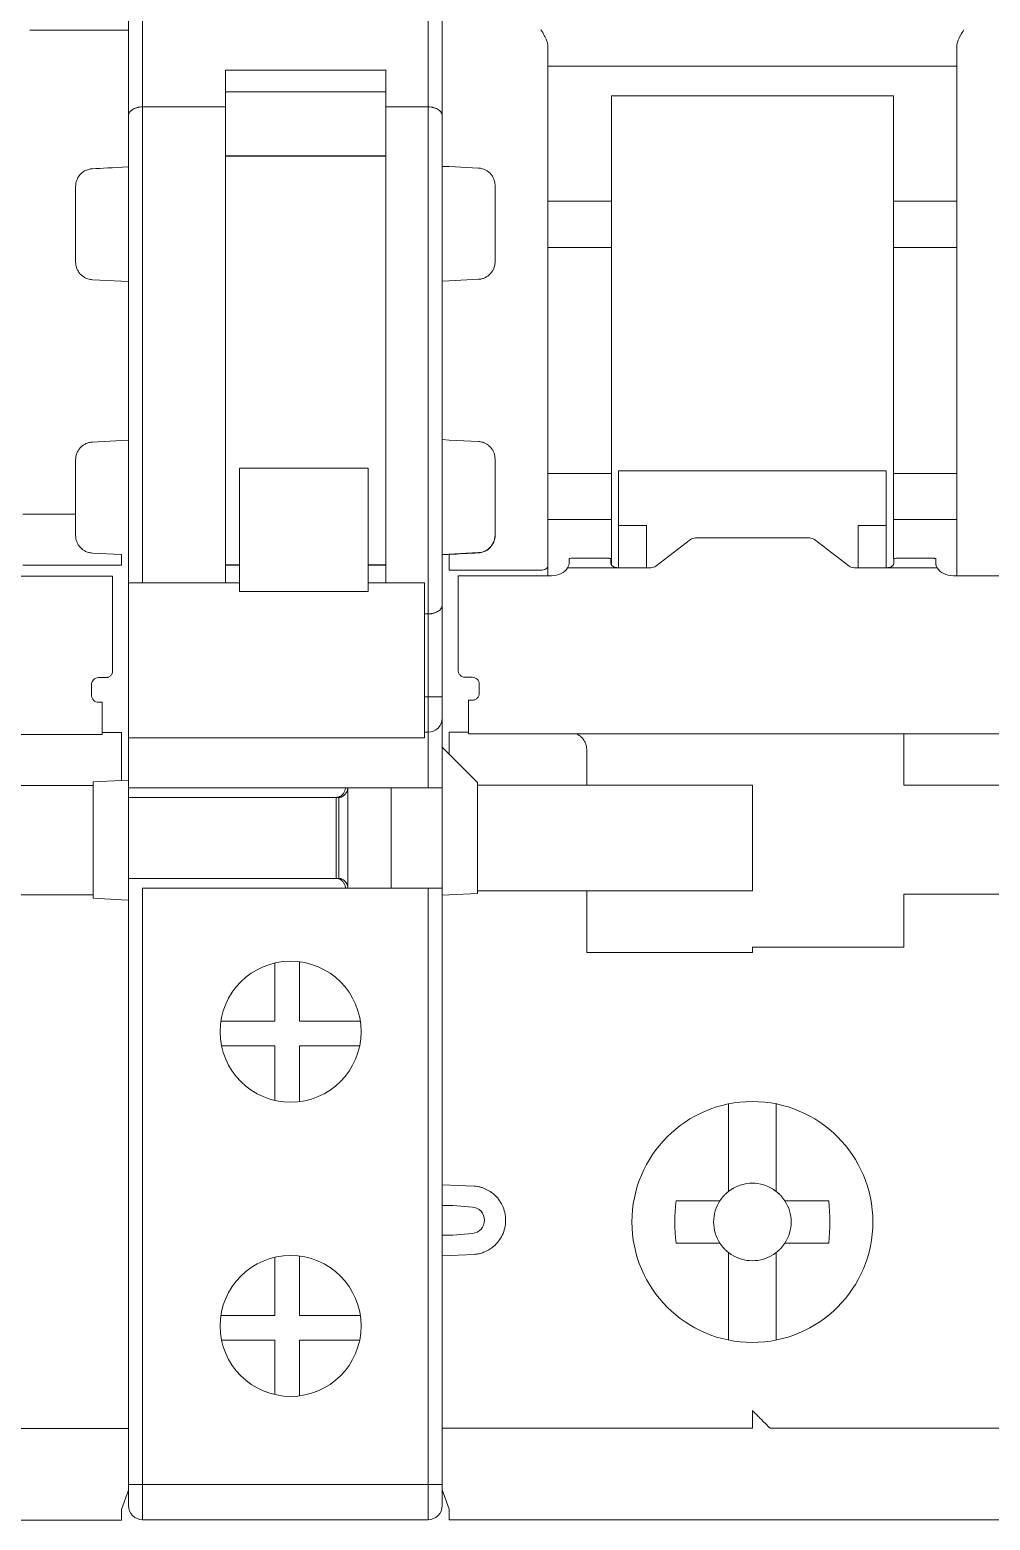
# Model space of a CAD drawing. Header units: millimetres. Extents: x 1359 to 3577, y 1336 to 3557.
# Drawn here: x 2959.39 to 2986.64, y 2687.53 to 2729.83 of the extents above; entities that cross this region are included whole.
import ezdxf

# ---------------------------------------------------------------- set-up
doc = ezdxf.new("R2010")
doc.units = ezdxf.units.MM
doc.layers.add('000-PI-Oprema', color=30, linetype='Continuous', lineweight=5)

msp = doc.modelspace()

# ---------------------------------------------------------------- linework, layer by layer
at = {"layer": '000-PI-Oprema', "color": 0, "linetype": 'ByBlock', "lineweight": 0}
for p, q in [((2962.191, 2727.383), (2962.191, 2753.994)), ((2962.591, 2727.638), (2962.591, 2753.994)), ((2970.691, 2727.638), (2970.691, 2753.994)), ((2971.091, 2753.994), (2971.091, 2727.383)), ((2971.091, 2753.994), (2971.091, 2727.383)), ((2964.941, 2727.638), (2964.941, 2728.679)), ((2969.491, 2728.679), (2964.941, 2728.679)), ((2969.491, 2728.679), (2969.491, 2727.638)), ((2969.491, 2728.063), (2964.941, 2728.063)), ((2962.191, 2714.134), (2962.191, 2727.383)), ((2964.941, 2727.638), (2962.591, 2727.638)), ((2962.591, 2727.638), (2962.591, 2714.134)), ((2964.941, 2727.638), (2964.941, 2714.134)), ((2970.691, 2727.638), (2969.491, 2727.638)), ((2969.491, 2714.134), (2969.491, 2727.638)), ((2970.691, 2713.25), (2970.691, 2727.638)), ((2971.091, 2727.383), (2971.091, 2713.505)), ((2969.491, 2726.25), (2964.941, 2726.25)), ((2969.491, 2726.244), (2964.941, 2726.244)), ((2967.591, 2726.25), (2967.591, 2726.244)), ((2965.341, 2717.385), (2965.341, 2713.887)), ((2968.991, 2717.385), (2965.341, 2717.385)), ((2968.991, 2717.385), (2968.991, 2713.887)), ((2964.941, 2714.644), (2965.341, 2714.644)), ((2965.341, 2714.638), (2964.941, 2714.638)), ((2968.991, 2714.644), (2969.491, 2714.644)), ((2969.491, 2714.638), (2968.991, 2714.638)), ((2962.191, 2688.544), (2962.191, 2714.133)), ((2965.341, 2714.133), (2962.191, 2714.133)), ((2970.591, 2714.133), (2968.991, 2714.133)), ((2970.591, 2714.133), (2970.591, 2709.733)), ((2968.991, 2713.887), (2965.341, 2713.887)), ((2971.091, 2713.505), (2971.091, 2710.894)), ((2970.691, 2713.25), (2970.591, 2713.25)), ((2970.691, 2710.894), (2970.691, 2713.25)), ((2970.591, 2710.894), (2970.691, 2710.894)), ((2971.091, 2710.894), (2970.691, 2710.894)), ((2970.691, 2709.894), (2970.691, 2710.894)), ((2971.091, 2710.894), (2971.091, 2710.294)), ((2970.591, 2709.894), (2970.691, 2709.894)), ((2970.691, 2708.319), (2970.691, 2709.894)), ((2971.091, 2710.294), (2971.091, 2708.319)), ((2962.191, 2709.733), (2970.591, 2709.733)), ((2962.191, 2708.319), (2970.691, 2708.319)), ((2968.418, 2708.319), (2968.418, 2705.469)), ((2969.639, 2708.319), (2969.639, 2705.469)), ((2969.641, 2708.319), (2969.641, 2705.469)), ((2971.091, 2708.319), (2970.691, 2708.319)), ((2971.091, 2708.319), (2971.091, 2705.469)), ((2962.191, 2708.044), (2968.084, 2708.044)), ((2968.084, 2708.044), (2968.156, 2708.044)), ((2968.084, 2708.044), (2968.084, 2705.744)), ((2968.156, 2708.044), (2968.156, 2705.744)), ((2968.17, 2708.044), (2968.156, 2708.044)), ((2968.084, 2705.744), (2962.191, 2705.744)), ((2968.156, 2705.744), (2968.084, 2705.744)), ((2968.17, 2705.744), (2968.156, 2705.744)), ((2962.591, 2705.469), (2970.691, 2705.469)), ((2962.591, 2688.544), (2962.591, 2705.469)), ((2970.691, 2705.469), (2971.091, 2705.469)), ((2970.691, 2688.544), (2970.691, 2705.469)), ((2971.091, 2705.469), (2971.091, 2688.544)), ((2966.34, 2703.342), (2966.34, 2701.694)), ((2967.04, 2703.378), (2967.04, 2701.694)), ((2964.814, 2701.694), (2966.34, 2701.694)), ((2967.04, 2701.694), (2968.769, 2701.694)), ((2966.34, 2700.994), (2964.832, 2700.994)), ((2966.34, 2700.994), (2966.34, 2699.445)), ((2967.04, 2699.41), (2967.04, 2700.994)), ((2968.751, 2700.994), (2967.04, 2700.994)), ((2966.34, 2694.992), (2966.34, 2693.344)), ((2967.04, 2695.028), (2967.04, 2693.344)), ((2964.814, 2693.344), (2966.34, 2693.344)), ((2967.04, 2693.344), (2968.769, 2693.344)), ((2964.832, 2692.644), (2966.34, 2692.644)), ((2966.34, 2692.644), (2966.34, 2691.095)), ((2967.04, 2691.06), (2967.04, 2692.644)), ((2968.751, 2692.644), (2967.04, 2692.644)), ((2962.191, 2687.944), (2962.191, 2688.544)), ((2962.591, 2688.544), (2962.191, 2688.544)), ((2962.591, 2688.544), (2970.691, 2688.544)), ((2962.591, 2687.544), (2962.591, 2688.544)), ((2971.091, 2688.544), (2970.691, 2688.544)), ((2970.691, 2687.544), (2970.691, 2688.544)), ((2971.091, 2688.544), (2971.091, 2687.944)), ((2962.591, 2687.544), (2970.691, 2687.544))]:
    msp.add_line(p, q, dxfattribs=at)
at = {"layer": '000-PI-Oprema', "color": 0, "lineweight": 0}
for p, q in [((2959.391, 2729.814), (2961.991, 2729.814)), ((2961.991, 2729.814), (2962.191, 2729.814)), ((2974.091, 2728.796), (2985.691, 2728.796)), ((2975.891, 2727.95), (2983.891, 2727.95)), ((2962.191, 2725.555), (2962.191, 2722.681)), ((2971.091, 2722.692), (2971.091, 2725.569)), ((2971.137, 2725.951), (2971.109, 2725.952)), ((2971.291, 2725.946), (2971.137, 2725.951)), ((2972.117, 2725.905), (2971.291, 2725.948)), ((2971.291, 2725.946), (2971.291, 2725.948)), ((2972.117, 2725.899), (2972.117, 2725.905)), ((2974.091, 2724.961), (2975.891, 2724.961)), ((2985.691, 2724.961), (2983.891, 2724.961)), ((2974.091, 2723.65), (2975.891, 2723.65)), ((2983.891, 2723.65), (2985.691, 2723.65)), ((2961.165, 2722.735), (2961.991, 2722.692)), ((2961.991, 2722.692), (2962.191, 2722.681)), ((2971.091, 2722.692), (2971.291, 2722.703)), ((2971.291, 2722.703), (2972.117, 2722.746)), ((2961.991, 2718.171), (2961.165, 2718.128)), ((2962.191, 2718.181), (2961.991, 2718.171)), ((2962.191, 2718.181), (2962.191, 2717.008)), ((2971.291, 2718.185), (2971.091, 2718.196)), ((2971.091, 2717.144), (2971.091, 2718.196)), ((2972.117, 2718.142), (2971.291, 2718.185)), ((2974.091, 2717.238), (2975.891, 2717.238)), ((2976.091, 2717.315), (2976.091, 2715.764)), ((2983.691, 2717.315), (2976.091, 2717.315)), ((2983.691, 2715.764), (2983.691, 2717.315)), ((2985.691, 2717.238), (2983.891, 2717.238)), ((2960.691, 2716.081), (2959.191, 2716.081)), ((2975.891, 2715.927), (2974.091, 2715.927)), ((2975.891, 2714.644), (2975.891, 2715.927)), ((2983.891, 2714.837), (2983.891, 2715.927)), ((2983.891, 2715.927), (2985.691, 2715.927)), ((2976.891, 2715.764), (2976.091, 2715.764)), ((2976.091, 2714.562), (2976.091, 2715.764)), ((2976.891, 2714.562), (2976.891, 2715.764)), ((2978.274, 2715.405), (2981.508, 2715.405)), ((2983.691, 2715.764), (2982.891, 2715.764)), ((2982.891, 2714.562), (2982.891, 2715.764)), ((2983.691, 2715.764), (2983.691, 2714.562)), ((2961.165, 2714.978), (2961.991, 2714.935)), ((2971.109, 2714.936), (2972.117, 2714.989)), ((2972.117, 2714.983), (2972.117, 2714.989)), ((2977.15, 2714.607), (2978.133, 2715.36)), ((2981.65, 2715.36), (2982.633, 2714.607)), ((2961.991, 2714.635), (2959.191, 2714.635)), ((2971.291, 2714.94), (2971.291, 2714.942)), ((2974.091, 2714.615), (2974.091, 2714.332)), ((2976.074, 2714.562), (2974.649, 2714.562)), ((2974.691, 2714.739), (2974.691, 2714.817)), ((2975.674, 2714.835), (2974.891, 2714.835)), ((2975.874, 2714.817), (2975.874, 2714.739)), ((2976.074, 2714.562), (2977.008, 2714.562)), ((2982.774, 2714.562), (2983.708, 2714.562)), ((2985.133, 2714.562), (2983.708, 2714.562)), ((2983.908, 2714.817), (2983.908, 2714.739)), ((2984.892, 2714.835), (2984.108, 2714.835)), ((2985.092, 2714.817), (2985.092, 2714.739)), ((2985.691, 2714.344), (2985.691, 2714.767)), ((2959.092, 2714.32), (2961.741, 2714.32)), ((2961.741, 2714.32), (2961.741, 2713.707)), ((2973.891, 2714.492), (2971.291, 2714.492)), ((2971.541, 2713.719), (2971.541, 2714.332)), ((2971.541, 2714.332), (2974.191, 2714.332)), ((2985.592, 2714.332), (2991.791, 2714.332)), ((2961.741, 2711.641), (2961.741, 2713.05)), ((2971.541, 2713.062), (2971.541, 2711.654)), ((2961.141, 2711.242), (2961.141, 2710.944)), ((2961.541, 2711.442), (2961.341, 2711.442)), ((2971.941, 2711.454), (2971.741, 2711.454)), ((2972.141, 2711.005), (2972.141, 2711.255)), ((2961.341, 2710.744), (2961.441, 2710.744)), ((2961.441, 2710.655), (2961.441, 2710.744)), ((2962.191, 2711.048), (2962.191, 2710.881)), ((2962.191, 2710.731), (2962.191, 2708.534)), ((2971.091, 2710.744), (2971.091, 2711.061)), ((2971.091, 2709.47), (2971.091, 2710.744)), ((2971.841, 2710.801), (2971.941, 2710.801)), ((2971.841, 2710.757), (2971.841, 2710.801)), ((2971.841, 2710.757), (2971.841, 2710.667)), ((2971.841, 2709.894), (2971.291, 2709.894)), ((2957.341, 2709.833), (2961.442, 2709.833)), ((2961.991, 2709.881), (2961.441, 2709.881)), ((2961.991, 2709.881), (2961.991, 2708.523)), ((2971.091, 2705.294), (2971.091, 2709.47)), ((2971.091, 2709.47), (2971.291, 2709.27)), ((2971.841, 2709.846), (2975.941, 2709.846)), ((2975.941, 2709.846), (3001.441, 2709.846)), ((2984.191, 2708.394), (2984.191, 2709.846)), ((2971.291, 2709.27), (2971.291, 2709.394)), ((2971.291, 2709.27), (2972.091, 2708.47)), ((2975.191, 2708.394), (2975.191, 2709.394)), ((2958.091, 2708.381), (2961.191, 2708.381)), ((2961.191, 2708.481), (2961.991, 2708.523)), ((2961.191, 2708.381), (2961.191, 2708.481)), ((2961.191, 2705.281), (2961.191, 2708.381)), ((2962.191, 2708.534), (2961.991, 2708.523)), ((2962.191, 2708.534), (2962.191, 2705.129)), ((2972.091, 2708.47), (2972.091, 2708.394)), ((2975.191, 2708.394), (2972.091, 2708.394)), ((2972.091, 2708.394), (2972.091, 2705.394)), ((2975.191, 2708.394), (2975.591, 2708.394)), ((2975.591, 2708.394), (2979.891, 2708.394)), ((2979.891, 2708.394), (2979.891, 2705.394)), ((2984.591, 2708.394), (2984.191, 2708.394)), ((2984.591, 2708.394), (2987.691, 2708.394)), ((2962.196, 2706.081), (2962.191, 2706.081)), ((2971.091, 2706.294), (2971.086, 2706.299)), ((2958.091, 2705.281), (2961.191, 2705.281)), ((2961.191, 2705.181), (2961.191, 2705.281)), ((2971.091, 2705.265), (2971.291, 2705.276)), ((2971.091, 2705.265), (2971.091, 2697.371)), ((2972.091, 2705.318), (2971.291, 2705.276)), ((2972.091, 2705.394), (2972.091, 2705.318)), ((2975.191, 2705.394), (2972.091, 2705.394)), ((2975.191, 2703.644), (2975.191, 2705.394)), ((2975.191, 2705.394), (2975.591, 2705.394)), ((2979.891, 2705.394), (2975.591, 2705.394)), ((2984.591, 2705.294), (2984.191, 2705.294)), ((2984.191, 2705.294), (2984.191, 2703.794)), ((2987.691, 2705.294), (2984.591, 2705.294)), ((2961.991, 2705.139), (2961.191, 2705.181)), ((2962.191, 2705.129), (2961.991, 2705.139)), ((2962.191, 2705.129), (2962.191, 2690.981)), ((2979.891, 2703.644), (2975.191, 2703.644)), ((2979.891, 2703.794), (2979.891, 2703.644)), ((2984.191, 2703.794), (2979.891, 2703.794)), ((2962.191, 2701.481), (2962.196, 2701.481)), ((2971.086, 2701.289), (2971.091, 2701.294)), ((2979.216, 2699.333), (2979.216, 2699.27)), ((2980.566, 2699.27), (2980.566, 2699.333)), ((2979.216, 2699.27), (2979.216, 2697.15)), ((2980.566, 2697.15), (2980.566, 2699.27)), ((2971.091, 2697.196), (2971.091, 2697.37)), ((2972.001, 2697.015), (2971.091, 2697.053)), ((2979.216, 2697.15), (2979.216, 2696.863)), ((2980.566, 2697.15), (2980.566, 2696.863)), ((2971.091, 2695.622), (2971.091, 2696.466)), ((2971.391, 2696.466), (2971.949, 2696.418)), ((2977.727, 2696.594), (2978.585, 2696.594)), ((2982.055, 2696.594), (2981.197, 2696.594)), ((2971.949, 2695.67), (2971.391, 2695.622)), ((2978.585, 2695.394), (2977.727, 2695.394)), ((2979.216, 2695.125), (2979.216, 2694.838)), ((2980.566, 2695.125), (2980.566, 2694.838)), ((2982.055, 2695.394), (2981.197, 2695.394)), ((2971.091, 2695.035), (2972.001, 2695.073)), ((2971.091, 2694.718), (2971.091, 2694.771)), ((2971.091, 2694.717), (2971.091, 2690.994)), ((2979.216, 2694.838), (2979.216, 2692.718)), ((2980.566, 2692.718), (2980.566, 2694.838)), ((2979.216, 2692.718), (2979.216, 2692.643)), ((2980.566, 2692.643), (2980.566, 2692.718)), ((2962.191, 2690.981), (2962.191, 2688.381)), ((2971.091, 2690.994), (2971.091, 2688.394)), ((2962.191, 2690.131), (2953.891, 2690.131)), ((2971.091, 2690.144), (2979.891, 2690.144)), ((2988.691, 2690.144), (2980.391, 2690.144)), ((2962.191, 2688.381), (2961.991, 2687.831)), ((2971.091, 2688.394), (2971.291, 2687.844)), ((2961.991, 2687.531), (2957.211, 2687.531)), ((2976.091, 2687.544), (2971.291, 2687.544)), ((2983.711, 2687.544), (2976.091, 2687.544)), ((2988.491, 2687.544), (2983.711, 2687.544))]:
    msp.add_line(p, q, dxfattribs=at)
at = {"layer": '000-PI-Oprema', "color": 0, "lineweight": 0, "flags": 128}
msp.add_lwpolyline([(2974.091, 2714.615), (2974.087, 2714.591), (2974.076, 2714.568), (2974.058, 2714.547), (2974.033, 2714.528), (2974.002, 2714.513), (2973.968, 2714.502), (2973.93, 2714.495), (2973.891, 2714.492)], dxfattribs=at)
at = {"layer": '000-PI-Oprema', "color": 0, "linetype": 'ByBlock', "lineweight": 0}
for centre in [(2966.791, 2701.394), (2966.791, 2693.044)]:
    msp.add_circle(centre, 2, dxfattribs=at)
at = {"layer": '000-PI-Oprema', "color": 0, "lineweight": 0}
msp.add_circle((2979.891, 2695.994), 3.418, dxfattribs=at)
at = {"layer": '000-PI-Oprema', "color": 0, "linetype": 'ByBlock', "lineweight": 0}
for centre, start, end in [((2970.691, 2710.294), 270, 0), ((2962.591, 2687.944), 180, 270), ((2970.691, 2687.944), 270, 0)]:
    msp.add_arc(centre, 0.4, start, end, dxfattribs=at)
at = {"layer": '000-PI-Oprema', "color": 0, "lineweight": 0}
for start, end in [(135, 136.9319), (133.0681, 135), (123.0557, 133.0681), (46.9319, 56.9443), (136.9319, 146.9443), (33.0557, 43.0681), (213.0557, 223.0681), (223.0681, 225), (225, 226.9319), (226.9319, 236.9443), (303.0557, 313.0681), (315, 316.9319), (316.9319, 326.9443)]:
    msp.add_arc((2979.891, 2695.994), 1.1, start, end, dxfattribs=at)
for points, knots in [([(2962.191, 2729.814), (2962.191, 2729.782), (2962.191, 2729.718), (2962.191, 2729.622), (2962.191, 2729.527), (2962.191, 2729.4), (2962.191, 2729.244), (2962.191, 2729.067), (2962.191, 2728.907), (2962.191, 2728.77), (2962.191, 2728.655), (2962.191, 2728.6), (2962.191, 2728.572)], [0, 0, 0, 0, 0.061391, 0.122427, 0.18342, 0.24468, 0.372209, 0.500076, 0.627605, 0.755472, 0.877481, 1, 1, 1, 1]), ([(2971.091, 2728.585), (2971.091, 2728.598), (2971.091, 2728.625), (2971.091, 2728.672), (2971.091, 2728.725), (2971.091, 2728.805), (2971.091, 2728.92), (2971.091, 2729.08), (2971.091, 2729.256), (2971.091, 2729.442), (2971.091, 2729.634), (2971.091, 2729.763), (2971.091, 2729.827)], [0, 0, 0, 0, 0.061391, 0.122427, 0.18342, 0.24468, 0.372209, 0.500076, 0.627605, 0.755472, 0.877481, 1, 1, 1, 1]), ([(2973.891, 2729.827), (2973.925, 2729.774), (2973.972, 2729.7), (2974.023, 2729.6), (2974.057, 2729.523), (2974.084, 2729.436), (2974.089, 2729.369), (2974.091, 2729.337)], [0, 0, 0, 0, 0.350015, 0.493309, 0.624855, 0.821183, 1, 1, 1, 1]), ([(2985.691, 2729.337), (2985.692, 2729.358), (2985.694, 2729.401), (2985.709, 2729.468), (2985.73, 2729.534), (2985.76, 2729.601), (2985.811, 2729.7), (2985.858, 2729.774), (2985.891, 2729.827)], [0, 0, 0, 0, 0.117446, 0.242847, 0.378002, 0.506391, 0.652474, 1, 1, 1, 1]), ([(2974.091, 2729.183), (2974.091, 2729.143), (2974.091, 2729.062), (2974.091, 2728.93), (2974.091, 2728.791), (2974.091, 2728.643), (2974.091, 2728.487), (2974.091, 2728.323), (2974.091, 2728.15), (2974.091, 2727.91), (2974.091, 2727.591), (2974.091, 2727.18), (2974.091, 2726.742), (2974.091, 2726.43), (2974.091, 2726.273)], [0, 0, 0, 0, 0.062736, 0.125281, 0.187695, 0.250043, 0.312387, 0.374792, 0.437318, 0.500031, 0.625212, 0.749931, 0.874692, 1, 1, 1, 1]), ([(2985.691, 2729.183), (2985.691, 2729.193), (2985.691, 2729.212), (2985.691, 2729.248), (2985.691, 2729.289), (2985.691, 2729.321), (2985.691, 2729.337)], [0, 0, 0, 0, 0.251193, 0.5, 0.748807, 1, 1, 1, 1]), ([(2985.691, 2726.121), (2985.691, 2726.204), (2985.691, 2726.371), (2985.691, 2726.613), (2985.691, 2726.847), (2985.691, 2727.075), (2985.691, 2727.295), (2985.691, 2727.508), (2985.691, 2727.713), (2985.691, 2727.977), (2985.691, 2728.287), (2985.691, 2728.623), (2985.691, 2728.926), (2985.691, 2729.097), (2985.691, 2729.183)], [0, 0, 0, 0, 0.062754, 0.125301, 0.187708, 0.250043, 0.312375, 0.374772, 0.437302, 0.500033, 0.625237, 0.749935, 0.874674, 1, 1, 1, 1]), ([(2962.191, 2728.572), (2962.191, 2728.536), (2962.191, 2728.462), (2962.191, 2728.342), (2962.191, 2728.216), (2962.191, 2728.082), (2962.191, 2727.94), (2962.191, 2727.791), (2962.191, 2727.635), (2962.191, 2727.417), (2962.191, 2727.129), (2962.191, 2726.756), (2962.191, 2726.361), (2962.191, 2726.079), (2962.191, 2725.937)], [0, 0, 0, 0, 0.062728, 0.125272, 0.18769, 0.250045, 0.312396, 0.374803, 0.437328, 0.500029, 0.625194, 0.749922, 0.874696, 1, 1, 1, 1]), ([(2971.091, 2725.951), (2971.091, 2726.023), (2971.091, 2726.165), (2971.091, 2726.372), (2971.091, 2726.573), (2971.091, 2726.767), (2971.091, 2726.956), (2971.091, 2727.138), (2971.091, 2727.315), (2971.091, 2727.541), (2971.091, 2727.808), (2971.091, 2728.098), (2971.091, 2728.361), (2971.091, 2728.51), (2971.091, 2728.585)], [0, 0, 0, 0, 0.062728, 0.125271, 0.18769, 0.250045, 0.312396, 0.374804, 0.437328, 0.500029, 0.625194, 0.749922, 0.874696, 1, 1, 1, 1]), ([(2975.891, 2727.95), (2975.891, 2727.909), (2975.891, 2727.826), (2975.891, 2727.708), (2975.891, 2727.595), (2975.891, 2727.452), (2975.891, 2727.286), (2975.891, 2727.179), (2975.891, 2727.125)], [0, 0, 0, 0, 0.125424, 0.250193, 0.374902, 0.500146, 0.749703, 1, 1, 1, 1]), ([(2983.891, 2727.125), (2983.891, 2727.151), (2983.891, 2727.204), (2983.891, 2727.291), (2983.891, 2727.386), (2983.891, 2727.521), (2983.891, 2727.704), (2983.891, 2727.868), (2983.891, 2727.95)], [0, 0, 0, 0, 0.125424, 0.250193, 0.374902, 0.500146, 0.749703, 1, 1, 1, 1]), ([(2983.891, 2724.961), (2983.891, 2725.032), (2983.891, 2725.173), (2983.891, 2725.38), (2983.891, 2725.581), (2983.891, 2725.776), (2983.891, 2725.967), (2983.891, 2726.213), (2983.891, 2726.505), (2983.891, 2726.832), (2983.891, 2727.027), (2983.891, 2727.125)], [0, 0, 0, 0, 0.083508, 0.166833, 0.25006, 0.333277, 0.416572, 0.500032, 0.666688, 0.83311, 1, 1, 1, 1]), ([(2974.091, 2726.273), (2974.091, 2726.209), (2974.091, 2726.081), (2974.091, 2725.883), (2974.091, 2725.68), (2974.091, 2725.473), (2974.091, 2725.26), (2974.091, 2725.043), (2974.091, 2724.822), (2974.091, 2724.671), (2974.091, 2724.595)], [0, 0, 0, 0, 0.12575, 0.250858, 0.375537, 0.5, 0.624463, 0.749142, 0.87425, 1, 1, 1, 1]), ([(2985.691, 2724.727), (2985.691, 2724.799), (2985.691, 2724.941), (2985.691, 2725.149), (2985.691, 2725.353), (2985.691, 2725.552), (2985.691, 2725.747), (2985.691, 2725.937), (2985.691, 2726.06), (2985.691, 2726.121)], [0, 0, 0, 0, 0.143512, 0.28637, 0.428834, 0.571166, 0.71363, 0.856488, 1, 1, 1, 1]), ([(2961.165, 2725.885), (2961.147, 2725.883), (2961.109, 2725.88), (2961.053, 2725.867), (2960.998, 2725.848), (2960.943, 2725.821), (2960.891, 2725.787), (2960.836, 2725.74), (2960.778, 2725.673), (2960.73, 2725.586), (2960.697, 2725.487), (2960.693, 2725.419), (2960.691, 2725.385)], [0, 0, 0, 0, 0.067869, 0.138425, 0.211987, 0.288836, 0.369219, 0.453352, 0.573685, 0.721104, 0.860335, 1, 1, 1, 1]), ([(2972.117, 2725.905), (2972.137, 2725.903), (2972.176, 2725.9), (2972.232, 2725.886), (2972.298, 2725.863), (2972.37, 2725.824), (2972.444, 2725.765), (2972.507, 2725.691), (2972.554, 2725.604), (2972.585, 2725.508), (2972.589, 2725.441), (2972.591, 2725.407)], [0, 0, 0, 0, 0.071618, 0.143308, 0.216363, 0.334035, 0.455285, 0.587191, 0.721903, 0.860899, 1, 1, 1, 1]), ([(2960.691, 2725.385), (2960.691, 2725.32), (2960.691, 2725.188), (2960.691, 2724.987), (2960.691, 2724.85), (2960.691, 2724.782)], [0, 0, 0, 0, 0.333419, 0.666581, 1, 1, 1, 1]), ([(2960.691, 2724.782), (2960.691, 2724.68), (2960.691, 2724.477), (2960.691, 2724.17), (2960.691, 2723.86), (2960.691, 2723.548), (2960.691, 2723.339), (2960.691, 2723.234)], [0, 0, 0, 0, 0.200123, 0.400061, 0.599939, 0.799877, 1, 1, 1, 1]), ([(2975.891, 2724.961), (2975.891, 2724.912), (2975.891, 2724.814), (2975.891, 2724.598), (2975.891, 2724.359), (2975.891, 2724.114), (2975.891, 2723.893), (2975.891, 2723.728), (2975.891, 2723.672), (2975.891, 2723.65)], [0, 0, 0, 0, 0.150243, 0.300485, 0.450729, 0.600973, 0.751216, 0.901461, 1, 1, 1, 1]), ([(2983.891, 2724.961), (2983.891, 2724.912), (2983.891, 2724.814), (2983.891, 2724.598), (2983.891, 2724.359), (2983.891, 2724.114), (2983.891, 2723.893), (2983.891, 2723.728), (2983.891, 2723.672), (2983.891, 2723.65)], [0, 0, 0, 0, 0.150243, 0.300485, 0.450729, 0.600973, 0.751216, 0.901461, 1, 1, 1, 1]), ([(2985.691, 2716.16), (2985.691, 2716.274), (2985.691, 2716.502), (2985.691, 2716.848), (2985.691, 2717.196), (2985.691, 2717.546), (2985.691, 2717.899), (2985.691, 2718.496), (2985.691, 2719.344), (2985.691, 2720.444), (2985.691, 2721.544), (2985.691, 2722.511), (2985.691, 2723.342), (2985.691, 2724.042), (2985.691, 2724.499), (2985.691, 2724.727)], [0, 0, 0, 0, 0.041431, 0.082793, 0.124119, 0.165441, 0.206793, 0.248207, 0.374079, 0.500012, 0.625883, 0.751817, 0.834548, 0.917188, 1, 1, 1, 1]), ([(2972.591, 2723.245), (2972.591, 2723.365), (2972.591, 2723.604), (2972.591, 2723.959), (2972.591, 2724.311), (2972.591, 2724.544), (2972.591, 2724.66)], [0, 0, 0, 0, 0.2501, 0.5, 0.7499, 1, 1, 1, 1]), ([(2974.091, 2724.595), (2974.091, 2724.485), (2974.091, 2724.263), (2974.091, 2723.928), (2974.091, 2723.59), (2974.091, 2723.25), (2974.091, 2722.907), (2974.091, 2722.329), (2974.091, 2721.508), (2974.091, 2720.444), (2974.091, 2719.38), (2974.091, 2718.443), (2974.091, 2717.638), (2974.091, 2716.958), (2974.091, 2716.515), (2974.091, 2716.293)], [0, 0, 0, 0, 0.041447, 0.082829, 0.124176, 0.16552, 0.206891, 0.248321, 0.374134, 0.500011, 0.625824, 0.751702, 0.834467, 0.91715, 1, 1, 1, 1]), ([(2975.891, 2723.65), (2975.891, 2723.567), (2975.891, 2723.4), (2975.891, 2723.145), (2975.891, 2722.888), (2975.891, 2722.628), (2975.891, 2722.365), (2975.891, 2721.917), (2975.891, 2721.278), (2975.891, 2720.444), (2975.891, 2719.61), (2975.891, 2718.881), (2975.891, 2718.26), (2975.891, 2717.741), (2975.891, 2717.406), (2975.891, 2717.238)], [0, 0, 0, 0, 0.041319, 0.082538, 0.123706, 0.164869, 0.206076, 0.247373, 0.373654, 0.500018, 0.626299, 0.752662, 0.835118, 0.917437, 1, 1, 1, 1]), ([(2983.891, 2723.65), (2983.891, 2722.643), (2983.891, 2721.544), (2983.891, 2719.344), (2983.891, 2718.245), (2983.891, 2717.238)], [0, 0, 0, 0, 0.5, 0.5, 1, 1, 1, 1]), ([(2961.165, 2722.735), (2961.144, 2722.737), (2961.102, 2722.74), (2961.041, 2722.756), (2960.973, 2722.782), (2960.9, 2722.824), (2960.828, 2722.887), (2960.769, 2722.961), (2960.725, 2723.046), (2960.696, 2723.138), (2960.693, 2723.202), (2960.691, 2723.234)], [0, 0, 0, 0, 0.082209, 0.16366, 0.245689, 0.369303, 0.493372, 0.618767, 0.744744, 0.872104, 1, 1, 1, 1]), ([(2972.591, 2723.245), (2972.591, 2723.224), (2972.589, 2723.181), (2972.576, 2723.118), (2972.553, 2723.048), (2972.514, 2722.972), (2972.455, 2722.898), (2972.383, 2722.835), (2972.301, 2722.788), (2972.211, 2722.756), (2972.149, 2722.749), (2972.117, 2722.746)], [0, 0, 0, 0, 0.085507, 0.170147, 0.255273, 0.381189, 0.506725, 0.630753, 0.754527, 0.877113, 1, 1, 1, 1]), ([(2962.191, 2722.681), (2962.191, 2722.575), (2962.191, 2722.363), (2962.191, 2722.043), (2962.191, 2721.722), (2962.191, 2721.4), (2962.191, 2721.078), (2962.191, 2720.755), (2962.191, 2720.351), (2962.191, 2719.866), (2962.191, 2719.301), (2962.191, 2718.739), (2962.191, 2718.367), (2962.191, 2718.181)], [0, 0, 0, 0, 0.071572, 0.143012, 0.214372, 0.285701, 0.357051, 0.428472, 0.500015, 0.625079, 0.749917, 0.8748, 1, 1, 1, 1]), ([(2971.091, 2718.196), (2971.091, 2718.302), (2971.091, 2718.514), (2971.091, 2718.834), (2971.091, 2719.154), (2971.091, 2719.476), (2971.091, 2719.798), (2971.091, 2720.121), (2971.091, 2720.525), (2971.091, 2721.009), (2971.091, 2721.573), (2971.091, 2722.135), (2971.091, 2722.506), (2971.091, 2722.692)], [0, 0, 0, 0, 0.071572, 0.143012, 0.214372, 0.285701, 0.357051, 0.428472, 0.500015, 0.625079, 0.749917, 0.8748, 1, 1, 1, 1]), ([(2960.691, 2717.628), (2960.692, 2717.65), (2960.694, 2717.692), (2960.706, 2717.755), (2960.73, 2717.826), (2960.769, 2717.901), (2960.828, 2717.976), (2960.9, 2718.038), (2960.982, 2718.085), (2961.071, 2718.118), (2961.134, 2718.124), (2961.165, 2718.128)], [0, 0, 0, 0, 0.085573, 0.170275, 0.255463, 0.381339, 0.506835, 0.630803, 0.754517, 0.877108, 1, 1, 1, 1]), ([(2972.117, 2718.142), (2972.138, 2718.14), (2972.18, 2718.137), (2972.241, 2718.121), (2972.31, 2718.095), (2972.383, 2718.053), (2972.455, 2717.99), (2972.514, 2717.916), (2972.558, 2717.831), (2972.586, 2717.739), (2972.59, 2717.675), (2972.591, 2717.643)], [0, 0, 0, 0, 0.082205, 0.163652, 0.245679, 0.369354, 0.493482, 0.618917, 0.744935, 0.872201, 1, 1, 1, 1]), ([(2960.691, 2717.628), (2960.691, 2717.524), (2960.691, 2717.314), (2960.691, 2717.002), (2960.691, 2716.693), (2960.691, 2716.385), (2960.691, 2716.182), (2960.691, 2716.081)], [0, 0, 0, 0, 0.200123, 0.400061, 0.599939, 0.799877, 1, 1, 1, 1]), ([(2972.591, 2716.228), (2972.591, 2716.344), (2972.591, 2716.577), (2972.591, 2716.929), (2972.591, 2717.284), (2972.591, 2717.523), (2972.591, 2717.643)], [0, 0, 0, 0, 0.2501, 0.5, 0.7499, 1, 1, 1, 1]), ([(2971.091, 2715.319), (2971.091, 2715.319), (2971.091, 2715.646), (2971.091, 2716.028), (2971.091, 2716.518), (2971.091, 2716.872), (2971.091, 2717.101), (2971.091, 2717.13), (2971.091, 2717.144)], [0, 0, 0, 0, 0.008736, 0.206989, 0.405242, 0.603494, 0.801747, 1, 1, 1, 1]), ([(2975.891, 2717.238), (2975.891, 2717.216), (2975.891, 2717.16), (2975.891, 2716.995), (2975.891, 2716.774), (2975.891, 2716.529), (2975.891, 2716.29), (2975.891, 2716.074), (2975.891, 2715.976), (2975.891, 2715.927)], [0, 0, 0, 0, 0.098539, 0.248784, 0.399027, 0.54927, 0.699515, 0.849757, 1, 1, 1, 1]), ([(2983.891, 2717.238), (2983.891, 2717.216), (2983.891, 2717.16), (2983.891, 2716.995), (2983.891, 2716.774), (2983.891, 2716.529), (2983.891, 2716.29), (2983.891, 2716.074), (2983.891, 2715.976), (2983.891, 2715.927)], [0, 0, 0, 0, 0.098539, 0.248784, 0.399027, 0.54927, 0.699515, 0.849757, 1, 1, 1, 1]), ([(2962.191, 2717.031), (2962.191, 2717.017), (2962.191, 2716.989), (2962.191, 2716.767), (2962.191, 2716.419), (2962.191, 2715.962), (2962.191, 2715.579), (2962.191, 2715.308)], [0, 0, 0, 0, 0.201961, 0.403921, 0.605881, 0.807842, 1, 1, 1, 1]), ([(2972.591, 2715.481), (2972.591, 2715.542), (2972.591, 2715.663), (2972.591, 2715.849), (2972.591, 2716.037), (2972.591, 2716.164), (2972.591, 2716.228)], [0, 0, 0, 0, 0.25014, 0.5, 0.74986, 1, 1, 1, 1]), ([(2974.091, 2716.293), (2974.091, 2716.217), (2974.091, 2716.066), (2974.091, 2715.845), (2974.091, 2715.627), (2974.091, 2715.415), (2974.091, 2715.208), (2974.091, 2715.005), (2974.091, 2714.807), (2974.091, 2714.679), (2974.091, 2714.615)], [0, 0, 0, 0, 0.12575, 0.250858, 0.375537, 0.5, 0.624463, 0.749142, 0.87425, 1, 1, 1, 1]), ([(2960.691, 2716.081), (2960.691, 2716.012), (2960.691, 2715.876), (2960.691, 2715.674), (2960.691, 2715.543), (2960.691, 2715.477)], [0, 0, 0, 0, 0.333419, 0.666581, 1, 1, 1, 1]), ([(2985.691, 2714.767), (2985.691, 2714.828), (2985.691, 2714.951), (2985.691, 2715.141), (2985.691, 2715.336), (2985.691, 2715.535), (2985.691, 2715.739), (2985.691, 2715.947), (2985.691, 2716.089), (2985.691, 2716.16)], [0, 0, 0, 0, 0.143512, 0.28637, 0.428834, 0.571166, 0.71363, 0.856488, 1, 1, 1, 1]), ([(2961.165, 2714.978), (2961.146, 2714.98), (2961.107, 2714.983), (2961.051, 2714.996), (2960.985, 2715.02), (2960.913, 2715.058), (2960.839, 2715.118), (2960.776, 2715.192), (2960.729, 2715.279), (2960.697, 2715.376), (2960.693, 2715.443), (2960.691, 2715.477)], [0, 0, 0, 0, 0.070997, 0.142096, 0.214572, 0.332081, 0.453288, 0.585757, 0.721078, 0.860541, 1, 1, 1, 1]), ([(2972.117, 2714.989), (2972.159, 2714.991), (2972.205, 2714.999), (2972.305, 2715.033), (2972.358, 2715.06), (2972.458, 2715.142), (2972.504, 2715.197), (2972.572, 2715.33), (2972.591, 2715.409), (2972.591, 2715.488)], [0, 0, 0, 0, 0.25, 0.25, 0.5, 0.5, 0.75, 0.75, 1, 1, 1, 1]), ([(2972.117, 2714.983), (2972.136, 2714.985), (2972.174, 2714.988), (2972.23, 2715.001), (2972.286, 2715.02), (2972.34, 2715.047), (2972.393, 2715.081), (2972.45, 2715.13), (2972.513, 2715.205), (2972.56, 2715.298), (2972.587, 2715.394), (2972.59, 2715.452), (2972.591, 2715.481)], [0, 0, 0, 0, 0.068374, 0.139377, 0.213319, 0.290477, 0.371094, 0.455382, 0.587277, 0.761474, 0.880592, 1, 1, 1, 1]), ([(2962.191, 2714.926), (2962.191, 2714.854), (2962.191, 2714.712), (2962.191, 2714.505), (2962.191, 2714.304), (2962.191, 2714.109), (2962.191, 2713.92), (2962.191, 2713.738), (2962.191, 2713.561), (2962.191, 2713.335), (2962.191, 2713.068), (2962.191, 2712.778), (2962.191, 2712.515), (2962.191, 2712.365), (2962.191, 2712.29)], [0, 0, 0, 0, 0.062728, 0.125272, 0.18769, 0.250045, 0.312396, 0.374803, 0.437328, 0.500029, 0.625194, 0.749922, 0.874696, 1, 1, 1, 1]), ([(2971.091, 2712.303), (2971.091, 2712.34), (2971.091, 2712.413), (2971.091, 2712.533), (2971.091, 2712.659), (2971.091, 2712.793), (2971.091, 2712.935), (2971.091, 2713.084), (2971.091, 2713.24), (2971.091, 2713.457), (2971.091, 2713.746), (2971.091, 2714.118), (2971.091, 2714.513), (2971.091, 2714.795), (2971.091, 2714.937)], [0, 0, 0, 0, 0.062728, 0.125271, 0.18769, 0.250045, 0.312396, 0.374804, 0.437328, 0.500029, 0.625194, 0.749922, 0.874696, 1, 1, 1, 1]), ([(2971.291, 2714.942), (2971.265, 2714.941), (2971.212, 2714.939), (2971.162, 2714.938), (2971.137, 2714.937)], [0, 0, 0, 0, 0.508632, 1, 1, 1, 1]), ([(2974.191, 2714.332), (2974.288, 2714.332), (2974.384, 2714.354), (2974.546, 2714.435), (2974.611, 2714.494), (2974.649, 2714.562)], [0, 0, 0, 0, 0.5, 0.5, 1, 1, 1, 1]), ([(2974.691, 2714.688), (2974.691, 2714.68), (2974.69, 2714.663), (2974.681, 2714.632), (2974.669, 2714.598), (2974.656, 2714.574), (2974.649, 2714.562)], [0, 0, 0, 0, 0.256458, 0.506841, 0.753776, 1, 1, 1, 1]), ([(2974.691, 2714.817), (2974.691, 2714.822), (2974.713, 2714.826), (2974.787, 2714.833), (2974.839, 2714.835), (2974.891, 2714.835)], [0, 0, 0, 0, 0.5, 0.5, 1, 1, 1, 1]), ([(2974.691, 2714.688), (2974.691, 2714.697), (2974.691, 2714.714), (2974.691, 2714.731), (2974.691, 2714.736), (2974.691, 2714.739)], [0, 0, 0, 0, 0.334189, 0.665811, 1, 1, 1, 1]), ([(2975.874, 2714.817), (2975.874, 2714.818), (2975.872, 2714.821), (2975.86, 2714.824), (2975.842, 2714.827), (2975.809, 2714.83), (2975.753, 2714.834), (2975.701, 2714.834), (2975.674, 2714.835)], [0, 0, 0, 0, 0.128148, 0.251094, 0.373747, 0.501054, 0.748354, 1, 1, 1, 1]), ([(2975.874, 2714.688), (2975.875, 2714.682), (2975.876, 2714.67), (2975.887, 2714.649), (2975.904, 2714.627), (2975.934, 2714.602), (2975.988, 2714.571), (2976.041, 2714.566), (2976.074, 2714.562)], [0, 0, 0, 0, 0.121269, 0.244591, 0.370821, 0.500756, 0.692101, 1, 1, 1, 1]), ([(2983.708, 2714.562), (2983.723, 2714.563), (2983.75, 2714.564), (2983.787, 2714.573), (2983.815, 2714.584), (2983.836, 2714.595), (2983.867, 2714.616), (2983.901, 2714.649), (2983.906, 2714.676), (2983.908, 2714.688)], [0, 0, 0, 0, 0.138294, 0.257669, 0.358107, 0.439606, 0.502183, 0.756685, 1, 1, 1, 1]), ([(2984.108, 2714.835), (2984.095, 2714.835), (2984.069, 2714.834), (2984.031, 2714.833), (2983.996, 2714.832), (2983.957, 2714.829), (2983.916, 2714.824), (2983.911, 2714.819), (2983.908, 2714.817)], [0, 0, 0, 0, 0.128148, 0.251094, 0.373747, 0.501054, 0.748354, 1, 1, 1, 1]), ([(2985.092, 2714.817), (2985.091, 2714.818), (2985.089, 2714.821), (2985.078, 2714.824), (2985.059, 2714.827), (2985.026, 2714.83), (2984.971, 2714.834), (2984.918, 2714.834), (2984.892, 2714.835)], [0, 0, 0, 0, 0.128148, 0.251094, 0.373747, 0.501054, 0.748354, 1, 1, 1, 1]), ([(2985.092, 2714.739), (2985.092, 2714.736), (2985.092, 2714.731), (2985.092, 2714.714), (2985.092, 2714.697), (2985.092, 2714.688)], [0, 0, 0, 0, 0.334189, 0.665811, 1, 1, 1, 1]), ([(2985.133, 2714.562), (2985.127, 2714.574), (2985.114, 2714.598), (2985.101, 2714.632), (2985.093, 2714.663), (2985.092, 2714.68), (2985.092, 2714.688)], [0, 0, 0, 0, 0.246224, 0.493159, 0.743542, 1, 1, 1, 1]), ([(2985.133, 2714.562), (2985.172, 2714.494), (2985.237, 2714.435), (2985.399, 2714.354), (2985.495, 2714.332), (2985.592, 2714.332)], [0, 0, 0, 0, 0.5, 0.5, 1, 1, 1, 1]), ([(2962.191, 2712.29), (2962.191, 2712.277), (2962.191, 2712.25), (2962.191, 2712.203), (2962.191, 2712.15), (2962.191, 2712.07), (2962.191, 2711.955), (2962.191, 2711.795), (2962.191, 2711.619), (2962.191, 2711.433), (2962.191, 2711.241), (2962.191, 2711.113), (2962.191, 2711.048)], [0, 0, 0, 0, 0.061391, 0.122427, 0.18342, 0.24468, 0.372209, 0.500076, 0.627605, 0.755472, 0.877481, 1, 1, 1, 1]), ([(2971.091, 2711.061), (2971.091, 2711.093), (2971.091, 2711.158), (2971.091, 2711.253), (2971.091, 2711.348), (2971.091, 2711.475), (2971.091, 2711.632), (2971.091, 2711.808), (2971.091, 2711.968), (2971.091, 2712.105), (2971.091, 2712.22), (2971.091, 2712.275), (2971.091, 2712.303)], [0, 0, 0, 0, 0.061391, 0.122427, 0.18342, 0.24468, 0.372209, 0.500076, 0.627605, 0.755472, 0.877481, 1, 1, 1, 1]), ([(2961.541, 2711.442), (2961.555, 2711.442), (2961.581, 2711.444), (2961.619, 2711.455), (2961.653, 2711.474), (2961.693, 2711.507), (2961.733, 2711.562), (2961.739, 2711.614), (2961.741, 2711.641)], [0, 0, 0, 0, 0.128148, 0.251094, 0.373747, 0.501054, 0.748354, 1, 1, 1, 1]), ([(2971.541, 2711.654), (2971.542, 2711.64), (2971.544, 2711.614), (2971.555, 2711.577), (2971.574, 2711.542), (2971.607, 2711.502), (2971.662, 2711.463), (2971.715, 2711.457), (2971.741, 2711.454)], [0, 0, 0, 0, 0.128148, 0.251094, 0.373747, 0.501054, 0.748354, 1, 1, 1, 1]), ([(2961.341, 2711.442), (2961.289, 2711.442), (2961.237, 2711.42), (2961.163, 2711.346), (2961.141, 2711.295), (2961.141, 2711.242)], [0, 0, 0, 0, 0.5, 0.5, 1, 1, 1, 1]), ([(2972.141, 2711.255), (2972.141, 2711.307), (2972.12, 2711.359), (2972.046, 2711.433), (2971.994, 2711.454), (2971.941, 2711.454)], [0, 0, 0, 0, 0.5, 0.5, 1, 1, 1, 1]), ([(2961.141, 2710.944), (2961.141, 2710.891), (2961.163, 2710.84), (2961.237, 2710.766), (2961.289, 2710.744), (2961.341, 2710.744)], [0, 0, 0, 0, 0.5, 0.5, 1, 1, 1, 1]), ([(2962.191, 2710.881), (2962.191, 2710.868), (2962.191, 2710.842), (2962.191, 2710.805), (2962.191, 2710.769), (2962.191, 2710.737), (2962.191, 2710.733), (2962.191, 2710.731)], [0, 0, 0, 0, 0.169382, 0.332374, 0.500748, 0.7482, 1, 1, 1, 1]), ([(2971.941, 2710.801), (2971.955, 2710.801), (2971.981, 2710.803), (2972.019, 2710.814), (2972.053, 2710.833), (2972.093, 2710.866), (2972.133, 2710.921), (2972.139, 2710.973), (2972.141, 2711.005)], [0, 0, 0, 0, 0.128148, 0.251094, 0.373747, 0.501054, 0.748354, 1, 1, 1, 1]), ([(2961.441, 2710.655), (2961.441, 2710.538), (2961.441, 2710.306), (2961.441, 2710.029), (2961.441, 2709.856), (2961.441, 2709.848), (2961.442, 2709.833)], [0, 0, 0, 0, 0.264619, 0.529237, 0.793855, 1, 1, 1, 1]), ([(2971.841, 2709.846), (2971.841, 2709.861), (2971.841, 2709.869), (2971.841, 2710.041), (2971.841, 2710.318), (2971.841, 2710.551), (2971.841, 2710.667)], [0, 0, 0, 0, 0.206145, 0.470763, 0.735381, 1, 1, 1, 1]), ([(2971.291, 2709.894), (2971.291, 2709.894), (2971.291, 2709.84), (2971.291, 2709.655), (2971.291, 2709.525), (2971.291, 2709.394)], [0, 0, 0, 0, 0.5, 0.5, 1, 1, 1, 1]), ([(2974.898, 2709.846), (2974.949, 2709.818), (2975.026, 2709.777), (2975.108, 2709.676), (2975.155, 2709.59), (2975.186, 2709.494), (2975.189, 2709.427), (2975.191, 2709.394)], [0, 0, 0, 0, 0.351287, 0.528122, 0.693874, 0.849103, 1, 1, 1, 1]), ([(2971.091, 2696.466), (2971.091, 2696.584), (2971.091, 2696.818), (2971.091, 2697.096), (2971.091, 2697.193), (2971.091, 2697.232)], [0, 0, 0, 0, 0.378161, 0.755931, 1, 1, 1, 1]), ([(2972.001, 2697.015), (2972.031, 2697.012), (2972.092, 2697.005), (2972.18, 2696.984), (2972.291, 2696.947), (2972.419, 2696.885), (2972.564, 2696.78), (2972.695, 2696.642), (2972.803, 2696.466), (2972.875, 2696.264), (2972.899, 2696.044), (2972.875, 2695.824), (2972.804, 2695.623), (2972.695, 2695.446), (2972.565, 2695.308), (2972.419, 2695.203), (2972.277, 2695.134), (2972.137, 2695.09), (2972.046, 2695.078), (2972.001, 2695.073)], [0, 0, 0, 0, 0.031513, 0.062834, 0.094232, 0.152293, 0.210532, 0.279327, 0.348301, 0.424071, 0.50002, 0.57579, 0.651739, 0.720534, 0.789508, 0.847569, 0.905809, 0.95275, 1, 1, 1, 1]), ([(2980.491, 2696.916), (2980.402, 2696.974), (2980.304, 2697.018), (2980.101, 2697.078), (2979.998, 2697.094), (2979.785, 2697.094), (2979.681, 2697.078), (2979.529, 2697.034), (2979.479, 2697.015), (2979.407, 2696.982), (2979.383, 2696.97), (2979.348, 2696.951), (2979.336, 2696.944), (2979.319, 2696.934), (2979.311, 2696.928), (2979.302, 2696.923), (2979.297, 2696.92), (2979.293, 2696.919), (2979.291, 2696.916)], [0, 0, 0, 0, 0.25, 0.25, 0.5, 0.5, 0.75, 0.75, 0.875, 0.875, 0.9375, 0.9375, 0.96875, 0.96875, 0.984375, 0.992188, 0.992188, 1, 1, 1, 1]), ([(2971.091, 2696.466), (2971.091, 2696.466), (2971.121, 2696.466), (2971.238, 2696.466), (2971.321, 2696.466), (2971.391, 2696.466)], [0, 0, 0, 0, 0.5, 0.5, 1, 1, 1, 1]), ([(2971.949, 2696.418), (2972.041, 2696.409), (2972.13, 2696.366), (2972.255, 2696.229), (2972.291, 2696.137), (2972.291, 2695.951), (2972.255, 2695.859), (2972.13, 2695.722), (2972.041, 2695.678), (2971.949, 2695.67)], [0, 0, 0, 0, 0.25, 0.25, 0.5, 0.5, 0.75, 0.75, 1, 1, 1, 1]), ([(2978.585, 2696.594), (2978.652, 2696.594), (2978.777, 2696.594), (2978.909, 2696.594), (2978.969, 2696.594)], [0, 0, 0, 0, 0.540007, 1, 1, 1, 1]), ([(2980.813, 2695.394), (2980.929, 2695.573), (2980.991, 2695.781), (2980.991, 2696.207), (2980.929, 2696.415), (2980.813, 2696.594)], [0, 0, 0, 0, 0.5, 0.5, 1, 1, 1, 1]), ([(2971.091, 2694.771), (2971.091, 2694.776), (2971.091, 2694.799), (2971.091, 2694.973), (2971.091, 2695.265), (2971.091, 2695.503), (2971.091, 2695.622)], [0, 0, 0, 0, 0.06983, 0.379482, 0.689581, 1, 1, 1, 1]), ([(2971.091, 2695.622), (2971.091, 2695.622), (2971.124, 2695.622), (2971.235, 2695.622), (2971.313, 2695.622), (2971.391, 2695.622)], [0, 0, 0, 0, 0.5, 0.5, 1, 1, 1, 1]), ([(2978.585, 2695.394), (2978.653, 2695.394), (2978.777, 2695.394), (2978.909, 2695.394), (2978.969, 2695.394)], [0, 0, 0, 0, 0.54278, 1, 1, 1, 1]), ([(2979.291, 2695.072), (2979.469, 2694.956), (2979.677, 2694.894), (2980.102, 2694.894), (2980.313, 2694.956), (2980.491, 2695.072)], [0, 0, 0, 0, 0.5, 0.5, 1, 1, 1, 1]), ([(2979.891, 2690.644), (2979.891, 2690.623), (2979.891, 2690.581), (2979.891, 2690.519), (2979.891, 2690.447), (2979.891, 2690.368), (2979.891, 2690.289), (2979.891, 2690.223), (2979.891, 2690.178), (2979.891, 2690.149), (2979.891, 2690.146), (2979.891, 2690.144)], [0, 0, 0, 0, 0.080758, 0.160392, 0.240099, 0.368585, 0.500066, 0.628554, 0.760036, 0.877963, 1, 1, 1, 1]), ([(2980.391, 2690.144), (2980.391, 2690.144), (2980.39, 2690.145), (2980.382, 2690.153), (2980.37, 2690.165), (2980.348, 2690.187), (2980.308, 2690.227), (2980.245, 2690.29), (2980.169, 2690.366), (2980.082, 2690.453), (2979.989, 2690.547), (2979.924, 2690.611), (2979.891, 2690.644)], [0, 0, 0, 0, 0.051851, 0.10362, 0.156261, 0.210683, 0.323967, 0.445967, 0.575521, 0.712834, 0.854621, 1, 1, 1, 1]), ([(2961.991, 2687.531), (2961.991, 2687.531), (2961.991, 2687.585), (2961.991, 2687.722), (2961.991, 2687.774), (2961.991, 2687.831)], [0, 0, 0, 0, 0.5, 0.5, 0.737757, 0.737757, 0.737757, 0.737757]), ([(2971.291, 2687.544), (2971.291, 2687.545), (2971.291, 2687.547), (2971.291, 2687.559), (2971.291, 2687.582), (2971.291, 2687.623), (2971.291, 2687.687), (2971.291, 2687.763), (2971.291, 2687.818), (2971.291, 2687.844)], [0, 0, 0, 0, 0.0807576, 0.160392, 0.2400995, 0.3685854, 0.5000663, 0.6285535, 0.7387531, 0.7387531, 0.7387531, 0.7387531])]:
    msp.add_open_spline(points, degree=3, knots=knots, dxfattribs=at)
for points in [[(2974.091, 2729.183), (2974.091, 2729.219), (2974.091, 2729.271), (2974.091, 2729.337)], [(2975.891, 2724.961), (2975.891, 2725.816), (2975.891, 2726.555), (2975.891, 2727.125)], [(2961.165, 2725.885), (2961.44, 2725.899), (2961.716, 2725.913), (2962.191, 2725.937)], [(2962.191, 2725.555), (2962.191, 2725.785), (2962.191, 2725.922), (2962.191, 2725.937)], [(2971.109, 2725.952), (2971.103, 2725.952), (2971.097, 2725.952), (2971.091, 2725.951)], [(2971.091, 2725.951), (2971.091, 2725.936), (2971.091, 2725.799), (2971.091, 2725.569)], [(2972.591, 2725.407), (2972.591, 2725.166), (2972.591, 2724.916), (2972.591, 2724.66)], [(2978.133, 2715.36), (2978.17, 2715.388), (2978.222, 2715.405), (2978.274, 2715.405)], [(2981.508, 2715.405), (2981.561, 2715.405), (2981.613, 2715.388), (2981.65, 2715.36)], [(2962.191, 2714.926), (2962.191, 2714.941), (2962.191, 2715.077), (2962.191, 2715.308)], [(2971.091, 2715.319), (2971.091, 2715.088), (2971.091, 2714.952), (2971.091, 2714.937)], [(2972.117, 2714.983), (2971.842, 2714.969), (2971.567, 2714.954), (2971.291, 2714.94)], [(2961.991, 2714.635), (2961.991, 2714.732), (2961.991, 2714.832), (2961.991, 2714.935)], [(2971.091, 2714.937), (2971.097, 2714.936), (2971.103, 2714.936), (2971.109, 2714.936)], [(2971.137, 2714.937), (2971.127, 2714.936), (2971.118, 2714.936), (2971.109, 2714.936)], [(2971.291, 2714.94), (2971.291, 2714.786), (2971.291, 2714.637), (2971.291, 2714.492)], [(2975.874, 2714.688), (2975.874, 2714.716), (2975.874, 2714.733), (2975.874, 2714.739)], [(2977.008, 2714.562), (2977.061, 2714.562), (2977.113, 2714.579), (2977.15, 2714.607)], [(2982.633, 2714.607), (2982.67, 2714.579), (2982.722, 2714.562), (2982.774, 2714.562)], [(2983.908, 2714.739), (2983.908, 2714.733), (2983.908, 2714.716), (2983.908, 2714.688)], [(2961.741, 2713.05), (2961.741, 2713.284), (2961.741, 2713.526), (2961.741, 2713.707)], [(2971.541, 2713.719), (2971.541, 2713.539), (2971.541, 2713.297), (2971.541, 2713.062)], [(2980.642, 2696.798), (2980.651, 2696.789), (2980.66, 2696.781), (2980.669, 2696.772)], [(2980.669, 2696.772), (2980.678, 2696.763), (2980.686, 2696.754), (2980.695, 2696.745)], [(2977.727, 2696.594), (2977.679, 2696.196), (2977.679, 2695.792), (2977.727, 2695.394)], [(2978.969, 2696.594), (2978.853, 2696.415), (2978.791, 2696.207), (2978.791, 2695.994)], [(2981.197, 2696.594), (2981.074, 2696.594), (2980.947, 2696.594), (2980.813, 2696.594)], [(2982.055, 2695.394), (2982.103, 2695.792), (2982.103, 2696.196), (2982.055, 2696.594)], [(2978.791, 2695.994), (2978.791, 2695.782), (2978.854, 2695.571), (2978.969, 2695.394)], [(2980.669, 2695.216), (2980.66, 2695.207), (2980.651, 2695.199), (2980.642, 2695.19)], [(2980.813, 2695.394), (2980.947, 2695.394), (2981.074, 2695.394), (2981.197, 2695.394)]]:
    msp.add_open_spline(points, degree=3, dxfattribs=at)
at = {"layer": '000-PI-Oprema', "color": 0, "linetype": 'ByBlock', "lineweight": 0}
for points, knots in [([(2962.191, 2727.383), (2962.191, 2727.387), (2962.191, 2727.391), (2962.192, 2727.399), (2962.193, 2727.41), (2962.196, 2727.422), (2962.202, 2727.445), (2962.209, 2727.46), (2962.222, 2727.482), (2962.227, 2727.489), (2962.238, 2727.503), (2962.25, 2727.517), (2962.264, 2727.531), (2962.279, 2727.544), (2962.288, 2727.55), (2962.314, 2727.568), (2962.334, 2727.579), (2962.366, 2727.594), (2962.378, 2727.599), (2962.401, 2727.608), (2962.426, 2727.616), (2962.452, 2727.622), (2962.472, 2727.626), (2962.479, 2727.628), (2962.492, 2727.63), (2962.499, 2727.631), (2962.534, 2727.636), (2962.562, 2727.638), (2962.591, 2727.638)], [0, 0, 0, 0, 0.03125, 0.03125, 0.0625, 0.125, 0.125, 0.25, 0.25, 0.3125, 0.3125, 0.375, 0.4375, 0.4375, 0.5, 0.5, 0.625, 0.625, 0.6875, 0.6875, 0.75, 0.8125, 0.8125, 0.84375, 0.84375, 0.875, 0.875, 1, 1, 1, 1]), ([(2970.691, 2727.638), (2970.72, 2727.638), (2970.749, 2727.636), (2970.783, 2727.631), (2970.79, 2727.63), (2970.804, 2727.628), (2970.811, 2727.626), (2970.831, 2727.622), (2970.857, 2727.616), (2970.881, 2727.608), (2970.905, 2727.599), (2970.916, 2727.594), (2970.949, 2727.579), (2970.969, 2727.568), (2970.995, 2727.55), (2971.003, 2727.544), (2971.019, 2727.531), (2971.033, 2727.517), (2971.045, 2727.503), (2971.056, 2727.489), (2971.061, 2727.482), (2971.074, 2727.46), (2971.08, 2727.445), (2971.087, 2727.422), (2971.089, 2727.41), (2971.091, 2727.399), (2971.091, 2727.391), (2971.091, 2727.387), (2971.091, 2727.383)], [0, 0, 0, 0, 0.125, 0.125, 0.15625, 0.15625, 0.1875, 0.1875, 0.25, 0.3125, 0.3125, 0.375, 0.375, 0.5, 0.5, 0.5625, 0.5625, 0.625, 0.6875, 0.6875, 0.75, 0.75, 0.875, 0.875, 0.9375, 0.96875, 0.96875, 1, 1, 1, 1]), ([(2970.691, 2713.25), (2970.72, 2713.25), (2970.749, 2713.252), (2970.783, 2713.257), (2970.79, 2713.258), (2970.804, 2713.26), (2970.811, 2713.262), (2970.831, 2713.266), (2970.857, 2713.272), (2970.881, 2713.28), (2970.905, 2713.289), (2970.916, 2713.294), (2970.949, 2713.309), (2970.969, 2713.32), (2970.995, 2713.338), (2971.003, 2713.344), (2971.019, 2713.357), (2971.033, 2713.371), (2971.045, 2713.384), (2971.056, 2713.399), (2971.061, 2713.406), (2971.074, 2713.428), (2971.08, 2713.443), (2971.087, 2713.466), (2971.089, 2713.478), (2971.091, 2713.489), (2971.091, 2713.497), (2971.091, 2713.501), (2971.091, 2713.505)], [0, 0, 0, 0, 0.125, 0.125, 0.15625, 0.15625, 0.1875, 0.1875, 0.25, 0.3125, 0.3125, 0.375, 0.375, 0.5, 0.5, 0.5625, 0.5625, 0.625, 0.6875, 0.6875, 0.75, 0.75, 0.875, 0.875, 0.9375, 0.96875, 0.96875, 1, 1, 1, 1]), ([(2968.09, 2708.044), (2968.11, 2708.044), (2968.151, 2708.05), (2968.212, 2708.08), (2968.268, 2708.127), (2968.313, 2708.189), (2968.339, 2708.255), (2968.347, 2708.3), (2968.348, 2708.319)], [0, 0, 0, 0, 0.175586, 0.351172, 0.526758, 0.702344, 0.87793, 1, 1, 1, 1]), ([(2968.417, 2708.319), (2968.416, 2708.307), (2968.414, 2708.295), (2968.41, 2708.273), (2968.407, 2708.263), (2968.402, 2708.243), (2968.398, 2708.234), (2968.387, 2708.206), (2968.378, 2708.188), (2968.362, 2708.163), (2968.356, 2708.155), (2968.344, 2708.139), (2968.332, 2708.125), (2968.318, 2708.112), (2968.305, 2708.099), (2968.298, 2708.094), (2968.276, 2708.078), (2968.262, 2708.069), (2968.241, 2708.06), (2968.234, 2708.057), (2968.22, 2708.052), (2968.213, 2708.05), (2968.193, 2708.045), (2968.181, 2708.044), (2968.17, 2708.044)], [0, 0, 0, 0, 0.07828, 0.07828, 0.144117, 0.144117, 0.209954, 0.209954, 0.341628, 0.341628, 0.407465, 0.407465, 0.473303, 0.53914, 0.53914, 0.604977, 0.604977, 0.736651, 0.736651, 0.802488, 0.802488, 0.868326, 0.868326, 1, 1, 1, 1]), ([(2968.348, 2705.469), (2968.347, 2705.488), (2968.339, 2705.533), (2968.313, 2705.599), (2968.268, 2705.661), (2968.212, 2705.708), (2968.151, 2705.737), (2968.11, 2705.744), (2968.09, 2705.744)], [0, 0, 0, 0, 0.122057, 0.297646, 0.473234, 0.648823, 0.824411, 1, 1, 1, 1]), ([(2968.17, 2705.744), (2968.181, 2705.744), (2968.193, 2705.743), (2968.213, 2705.738), (2968.22, 2705.736), (2968.233, 2705.731), (2968.241, 2705.728), (2968.262, 2705.718), (2968.276, 2705.71), (2968.297, 2705.694), (2968.304, 2705.689), (2968.318, 2705.677), (2968.332, 2705.663), (2968.344, 2705.649), (2968.356, 2705.633), (2968.362, 2705.625), (2968.378, 2705.6), (2968.387, 2705.582), (2968.398, 2705.554), (2968.402, 2705.544), (2968.407, 2705.525), (2968.41, 2705.515), (2968.414, 2705.493), (2968.416, 2705.481), (2968.417, 2705.469)], [0, 0, 0, 0, 0.131674, 0.131674, 0.197511, 0.197511, 0.263348, 0.263348, 0.395022, 0.395022, 0.46086, 0.46086, 0.526697, 0.592534, 0.592534, 0.658371, 0.658371, 0.790045, 0.790045, 0.855882, 0.855882, 0.921719, 0.921719, 1, 1, 1, 1])]:
    msp.add_open_spline(points, degree=3, knots=knots, dxfattribs=at)

doc.saveas('drawing.dxf')
